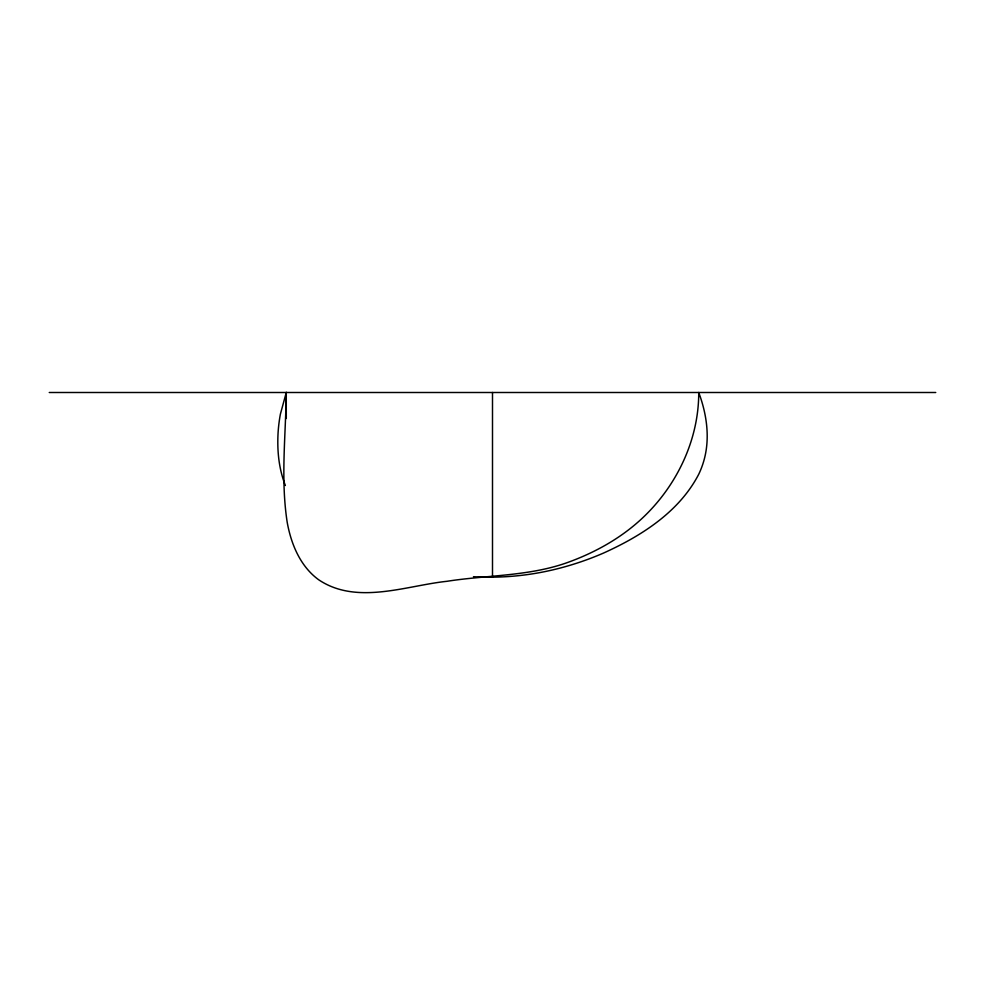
<?xml version="1.0" encoding="UTF-8"?>
<svg xmlns="http://www.w3.org/2000/svg" width="985" height="985" viewBox="0 0 985 985"><rect width="100%" height="100%" fill="white"/><g stroke="black" fill="none" stroke-linecap="round" stroke-linejoin="round"><path stroke-width="1.48" d="M473.465 576.693C501.513 578.367 529.758 575.696 557.017 568.862A300.708 300.708 0 0 0 603.3 553.164C641.087 536.123 679.108 512.114 698.734 474.253A85.461 85.461 0 0 0 704.349 458.924C710.111 436.909 706.553 413.54 698.734 392.498C698.845 442.068 674.713 490.001 637.689 522.37C617.238 540.248 592.982 553.348 567.495 562.534C528.736 576.41 487.07 574.994 446.87 581.31C406.14 585.632 356.644 605.418 318.574 579.697C300.277 566.313 291.154 544.151 287.226 522.469C280.54 479.436 285.761 435.739 286.266 392.498L280.405 414.082A153.919 153.919 0 0 0 278.115 432.243C277.019 450.219 278.743 468.651 285.379 485.506M49.25 392.498L935.75 392.498M492.5 392.498L492.5 577.185M286.266 392.498L286.278 418.44L286.266 392.498"/></g></svg>
